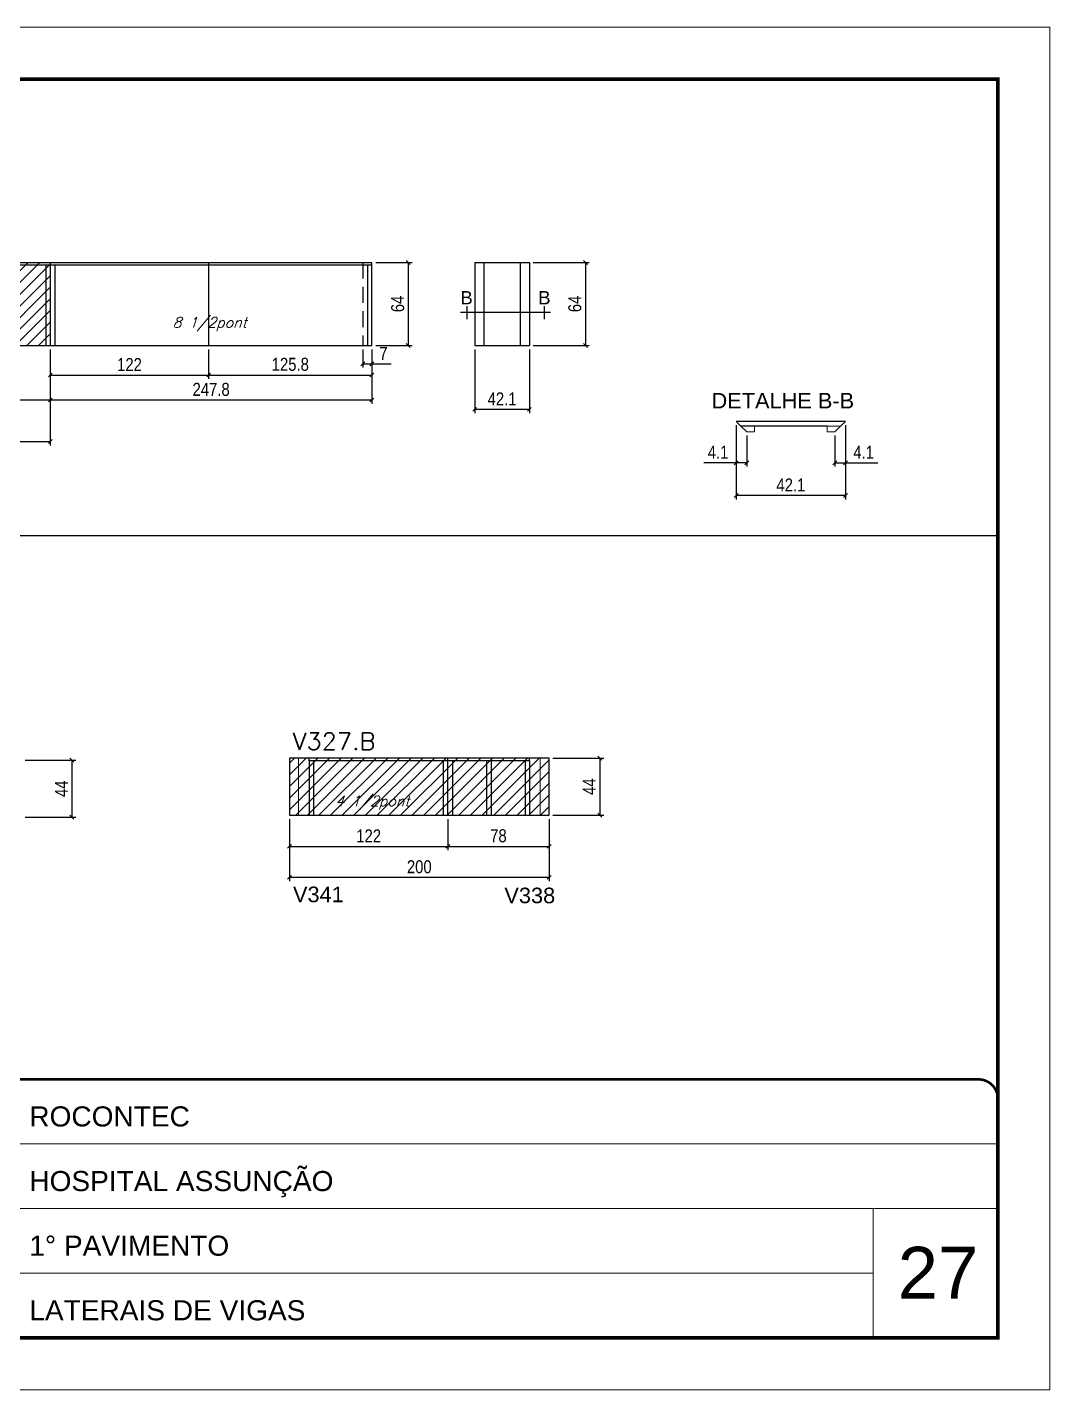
# Model space of a CAD drawing. Extents: x 137137 to 143418, y 10464 to 34486.
# Drawn here: x 141018 to 141806, y 26544 to 27594 of the extents above; entities that cross this region are included whole.
import ezdxf
from ezdxf.enums import TextEntityAlignment as Align

# ---------------------------------------------------------------- set-up
doc = ezdxf.new("R2010")
doc.units = 0
for name, pattern in [('CONTINUO', [0]), ('DASHED', [0.75, 0.5, -0.25]), ('HIDDEN', [0.375, 0.25, -0.125])]:
    doc.linetypes.add(name, pattern=pattern)
for name, color, linetype in [('5', 5, 'Continuous'), ('COTA', 241, 'Continuous'), ('detalhes', 4, 'Continuous'), ('Painéis', 200, 'Continuous'), ('SARR_2.2x7', 40, 'Continuous'), ('SARR_3.5x7', 81, 'Continuous'), ('texto', 7, 'Continuous')]:
    doc.layers.add(name, color=color, linetype=linetype)
for name, color, linetype, lineweight in [('CARIMBO', 255, 'Continuous', 9), ('Folhas', 255, 'Continuous', 9), ('Hachura', 251, 'Continuous', 9), ('Sarr 2.2x7', 40, 'Continuous', 9), ('SARRAFO DE PRESSAO', 251, 'DASHED', 9), ('Texto Seção', 7, 'Continuous', 15)]:
    doc.layers.add(name, color=color, linetype=linetype, lineweight=lineweight)
doc.styles.add('ARIAL', font='arial.ttf')
doc.styles.add('COTA TECNICA', font='techl___.ttf', dxfattribs={"height": 10})
doc.styles.add('REGUA-120', font='ROMANS.shx', dxfattribs={"height": 15})
doc.styles.add('Romans', font='romans.shx')
doc.styles.get("Standard").update_dxf_attribs({"font": 'arial.ttf'})
doc.dimstyles.new('PAINEL', dxfattribs={"dimtxt": 10, "dimasz": 3, "dimexe": 3, "dimexo": 3, "dimgap": 3, "dimtad": 1, "dimdec": 1, "dimzin": 12, "dimdsep": 46, "dimtxsty": 'COTA TECNICA', "dimblk1": 'OBLIQUE', "dimblk2": 'OBLIQUE', "dimsah": 1, "dimcen": 0.9, "dimclrd": 4, "dimclre": 4, "dimclrt": 240, "dimadec": 1, "dimazin": 3, "dimtfac": 1, "dimtdec": 1, "dimtmove": 0, "dimatfit": 3, "dimfxl": 1, "dimtolj": 1, "dimtzin": 12, "dimarcsym": 0})

# ---------------------------------------------------------------- blocks, each defined once
blk = doc.blocks.new('9999999999')
at = {"color": 30, "linetype": 'CONTINUO'}
for p, q in [((98564.6, 34379.6), (99584, 34379.6)), ((98564.6, 34329.8), (99488, 34329.8)), ((99584, 34329.8), (99488, 34329.8)), ((99488, 34329.8), (99488, 34230.2)), ((98564.6, 34280), (99488, 34280))]:
    blk.add_line(p, q, dxfattribs=at)
at = {"color": 30, "linetype": 'CONTINUO', "const_width": 2}
blk.add_lwpolyline([(99584, 34230.2), (99584, 34414.4, 0.414214), (99569, 34429.4), (98229, 34429.4, 0.414214), (98214, 34414.4), (98214, 34245.2, 0.414214), (98229, 34230.2), (99584, 34230.2)], format="xyb", dxfattribs=at)
at = {"layer": 'Folhas'}
blk.add_lwpolyline([(98139, 34190.2), (99624, 34190.2), (99624, 35240.2), (98139, 35240.2)], close=True, dxfattribs=at)
at = {"layer": 'Folhas', "color": 30, "const_width": 3}
blk.add_lwpolyline([(98214, 34230.2), (99584, 34230.2), (99584, 35200.2), (98214, 35200.2)], close=True, dxfattribs=at)
at = {"color": 7, "linetype": 'Continuous', "ltscale": 5, "style": 'ARIAL'}
for s, height, p in [('ROCONTEC', 15.48, (98837.7, 34393.1)), ('HOSPITAL ASSUNÇÃO', 15.483, (98837.7, 34343.3)), ('1° PAVIMENTO', 15.483, (98837.7, 34293.5)), ('LATERAIS DE VIGAS', 15.483, (98837.7, 34243.7))]:
    blk.add_text(s, height=height, dxfattribs=at).set_placement(p)
blk = doc.blocks.new('_Oblique')
at = {"color": 0, "linetype": 'ByBlock', "lineweight": -2}
blk.add_line((-0.5, -0.5), (0.5, 0.5), dxfattribs=at)
blk = doc.blocks.new('*D1150')
at = {"layer": 'COTA', "color": 4, "lineweight": -2, "ltscale": 25, "transparency": 16777216}
for p, q in [((141286.5, 27413.1), (141314.5, 27413.1)), ((141311.5, 27413.1), (141311.5, 27349.1)), ((141286.5, 27349.1), (141314.5, 27349.1))]:
    blk.add_line(p, q, dxfattribs=at)
at = {"layer": 'Defpoints', "color": 0, "ltscale": 25, "transparency": 16777216}
for p in [(141283.5, 27413.1), (141283.5, 27349.1), (141311.5, 27349.1)]:
    blk.add_point(p, dxfattribs=at)
at = {"layer": 'COTA', "color": 4, "lineweight": -2, "ltscale": 25, "transparency": 16777216, "xscale": 3, "yscale": 3, "zscale": 3}
for p, rotation in [((141311.5, 27413.1), 90), ((141311.5, 27349.1), 270)]:
    blk.add_blockref('_Oblique', p, dxfattribs=dict(at, rotation=rotation))
at = {"layer": 'COTA', "color": 240, "ltscale": 25, "transparency": 16777216, "insert": (141303.4, 27381.1), "char_height": 10, "attachment_point": 5, "rotation": 90, "style": 'COTA TECNICA'}
blk.add_mtext('\\A1;64', dxfattribs=at)
blk = doc.blocks.new('*D1148')
at = {"layer": 'COTA', "color": 4, "lineweight": -2, "ltscale": 25, "transparency": 16777216}
for p, q in [((141035.7, 27346.1), (141035.7, 27304.1)), ((141283.5, 27346.1), (141283.5, 27304.1)), ((141035.7, 27307.1), (141283.5, 27307.1))]:
    blk.add_line(p, q, dxfattribs=at)
at = {"layer": 'Defpoints', "color": 0, "ltscale": 25, "transparency": 16777216}
for p in [(141035.7, 27349.1), (141283.5, 27349.1), (141283.5, 27307.1)]:
    blk.add_point(p, dxfattribs=at)
at = {"layer": 'COTA', "color": 4, "lineweight": -2, "ltscale": 25, "transparency": 16777216, "xscale": 3, "yscale": 3, "zscale": 3, "rotation": 180}
blk.add_blockref('_Oblique', (141035.7, 27307.1), dxfattribs=at)
at = {"layer": 'COTA', "color": 4, "lineweight": -2, "ltscale": 25, "transparency": 16777216, "xscale": 3, "yscale": 3, "zscale": 3}
blk.add_blockref('_Oblique', (141283.5, 27307.1), dxfattribs=at)
at = {"layer": 'COTA', "color": 240, "ltscale": 25, "transparency": 16777216, "insert": (141159.6, 27315.2), "char_height": 10, "attachment_point": 5, "style": 'COTA TECNICA'}
blk.add_mtext('\\A1;247.8', dxfattribs=at)
blk = doc.blocks.new('*D1626')
at = {"layer": 'COTA', "color": 4, "linetype": 'ByBlock', "lineweight": -2, "transparency": 16777216}
for p, q in [((141016.2, 27029.5), (141055.3, 27029.5)), ((141052.3, 27029.5), (141052.3, 26985.5)), ((141016.2, 26985.5), (141055.3, 26985.5))]:
    blk.add_line(p, q, dxfattribs=at)
at = {"layer": 'Defpoints', "color": 0, "linetype": 'ByBlock', "transparency": 16777216}
for p in [(141013.2, 27029.5), (141013.2, 26985.5), (141052.3, 26985.5)]:
    blk.add_point(p, dxfattribs=at)
at = {"layer": 'COTA', "color": 4, "linetype": 'ByBlock', "lineweight": -2, "transparency": 16777216, "xscale": 3, "yscale": 3, "zscale": 3}
for p, rotation in [((141052.3, 27029.5), 90), ((141052.3, 26985.5), 270)]:
    blk.add_blockref('_Oblique', p, dxfattribs=dict(at, rotation=rotation))
at = {"layer": 'COTA', "color": 240, "linetype": 'ByBlock', "transparency": 16777216, "insert": (141044.2, 27007.5), "char_height": 10, "attachment_point": 5, "rotation": 90, "style": 'COTA TECNICA'}
blk.add_mtext('\\A1;44', dxfattribs=at)
blk = doc.blocks.new('*D1629')
at = {"layer": 'COTA', "color": 4, "linetype": 'ByBlock', "lineweight": -2, "transparency": 16777216}
for p, q in [((141220, 26984.1), (141220, 26936.2)), ((141420, 26984.1), (141420, 26936.2)), ((141420, 26939.2), (141220, 26939.2))]:
    blk.add_line(p, q, dxfattribs=at)
at = {"layer": 'Defpoints', "color": 0, "linetype": 'ByBlock', "transparency": 16777216}
for p in [(141220, 26987.1), (141420, 26987.1), (141220, 26939.2)]:
    blk.add_point(p, dxfattribs=at)
at = {"layer": 'COTA', "color": 4, "linetype": 'ByBlock', "lineweight": -2, "transparency": 16777216, "xscale": 3, "yscale": 3, "zscale": 3, "rotation": 180}
blk.add_blockref('_Oblique', (141220, 26939.2), dxfattribs=at)
at = {"layer": 'COTA', "color": 4, "linetype": 'ByBlock', "lineweight": -2, "transparency": 16777216, "xscale": 3, "yscale": 3, "zscale": 3}
blk.add_blockref('_Oblique', (141420, 26939.2), dxfattribs=at)
at = {"layer": 'COTA', "color": 240, "linetype": 'ByBlock', "transparency": 16777216, "insert": (141320, 26947.3), "char_height": 10, "attachment_point": 5, "style": 'COTA TECNICA'}
blk.add_mtext('\\A1;200', dxfattribs=at)
blk = doc.blocks.new('*D1630')
at = {"layer": 'COTA', "color": 4, "linetype": 'ByBlock', "lineweight": -2, "transparency": 16777216}
for p, q in [((141423, 27031.1), (141462.1, 27031.1)), ((141459.1, 27031.1), (141459.1, 26987.1)), ((141423, 26987.1), (141462.1, 26987.1))]:
    blk.add_line(p, q, dxfattribs=at)
at = {"layer": 'Defpoints', "color": 0, "linetype": 'ByBlock', "transparency": 16777216}
for p in [(141420, 27031.1), (141420, 26987.1), (141459.1, 26987.1)]:
    blk.add_point(p, dxfattribs=at)
at = {"layer": 'COTA', "color": 4, "linetype": 'ByBlock', "lineweight": -2, "transparency": 16777216, "xscale": 3, "yscale": 3, "zscale": 3}
for p, rotation in [((141459.1, 27031.1), 90), ((141459.1, 26987.1), 270)]:
    blk.add_blockref('_Oblique', p, dxfattribs=dict(at, rotation=rotation))
at = {"layer": 'COTA', "color": 240, "linetype": 'ByBlock', "transparency": 16777216, "insert": (141451, 27009.1), "char_height": 10, "attachment_point": 5, "rotation": 90, "style": 'COTA TECNICA'}
blk.add_mtext('\\A1;44', dxfattribs=at)
blk = doc.blocks.new('*D1631')
at = {"layer": 'COTA', "color": 4, "linetype": 'ByBlock', "lineweight": -2, "transparency": 16777216}
for p, q in [((141220, 26984.1), (141220, 26960.1)), ((141342, 26984.1), (141342, 26960.1)), ((141220, 26963.1), (141342, 26963.1))]:
    blk.add_line(p, q, dxfattribs=at)
at = {"layer": 'Defpoints', "color": 0, "linetype": 'ByBlock', "transparency": 16777216}
for p in [(141220, 26987.1), (141342, 26987.1), (141342, 26963.1)]:
    blk.add_point(p, dxfattribs=at)
at = {"layer": 'COTA', "color": 4, "linetype": 'ByBlock', "lineweight": -2, "transparency": 16777216, "xscale": 3, "yscale": 3, "zscale": 3, "rotation": 180}
blk.add_blockref('_Oblique', (141220, 26963.1), dxfattribs=at)
at = {"layer": 'COTA', "color": 4, "linetype": 'ByBlock', "lineweight": -2, "transparency": 16777216, "xscale": 3, "yscale": 3, "zscale": 3}
blk.add_blockref('_Oblique', (141342, 26963.1), dxfattribs=at)
at = {"layer": 'COTA', "color": 240, "linetype": 'ByBlock', "transparency": 16777216, "insert": (141281, 26971.1), "char_height": 10, "attachment_point": 5, "style": 'COTA TECNICA'}
blk.add_mtext('\\A1;122', dxfattribs=at)
blk = doc.blocks.new('*D1632')
at = {"layer": 'COTA', "color": 4, "linetype": 'ByBlock', "lineweight": -2, "transparency": 16777216}
for p, q in [((141342, 26984.1), (141342, 26960.1)), ((141420, 26984.1), (141420, 26960.1)), ((141342, 26963.1), (141420, 26963.1))]:
    blk.add_line(p, q, dxfattribs=at)
at = {"layer": 'Defpoints', "color": 0, "linetype": 'ByBlock', "transparency": 16777216}
for p in [(141342, 26987.1), (141420, 26987.1), (141420, 26963.1)]:
    blk.add_point(p, dxfattribs=at)
at = {"layer": 'COTA', "color": 4, "linetype": 'ByBlock', "lineweight": -2, "transparency": 16777216, "xscale": 3, "yscale": 3, "zscale": 3, "rotation": 180}
blk.add_blockref('_Oblique', (141342, 26963.1), dxfattribs=at)
at = {"layer": 'COTA', "color": 4, "linetype": 'ByBlock', "lineweight": -2, "transparency": 16777216, "xscale": 3, "yscale": 3, "zscale": 3}
blk.add_blockref('_Oblique', (141420, 26963.1), dxfattribs=at)
at = {"layer": 'COTA', "color": 240, "linetype": 'ByBlock', "transparency": 16777216, "insert": (141381, 26971.2), "char_height": 10, "attachment_point": 5, "style": 'COTA TECNICA'}
blk.add_mtext('\\A1;78', dxfattribs=at)
blk = doc.blocks.new('*D2312')
at = {"layer": 'COTA', "color": 4, "lineweight": -2, "ltscale": 25, "transparency": 16777216}
for p, q in [((140791.7, 27346.1), (140791.7, 27304.1)), ((141035.7, 27346.1), (141035.7, 27304.1)), ((140791.7, 27307.1), (141035.7, 27307.1))]:
    blk.add_line(p, q, dxfattribs=at)
at = {"layer": 'Defpoints', "color": 0, "ltscale": 25, "transparency": 16777216}
for p in [(140791.7, 27349.1), (141035.7, 27349.1), (141035.7, 27307.1)]:
    blk.add_point(p, dxfattribs=at)
at = {"layer": 'COTA', "color": 4, "lineweight": -2, "ltscale": 25, "transparency": 16777216, "xscale": 3, "yscale": 3, "zscale": 3, "rotation": 180}
blk.add_blockref('_Oblique', (140791.7, 27307.1), dxfattribs=at)
at = {"layer": 'COTA', "color": 4, "lineweight": -2, "ltscale": 25, "transparency": 16777216, "xscale": 3, "yscale": 3, "zscale": 3}
blk.add_blockref('_Oblique', (141035.7, 27307.1), dxfattribs=at)
at = {"layer": 'COTA', "color": 240, "ltscale": 25, "transparency": 16777216, "insert": (140913.7, 27315.2), "char_height": 10, "attachment_point": 5, "style": 'COTA TECNICA'}
blk.add_mtext('\\A1;244', dxfattribs=at)
blk = doc.blocks.new('*D2313')
at = {"layer": 'COTA', "color": 4, "lineweight": -2, "ltscale": 25, "transparency": 16777216}
for p, q in [((140791.7, 27346.1), (140791.7, 27272.1)), ((141035.7, 27346.1), (141035.7, 27272.1)), ((140791.7, 27275.1), (141035.7, 27275.1))]:
    blk.add_line(p, q, dxfattribs=at)
at = {"layer": 'Defpoints', "color": 0, "ltscale": 25, "transparency": 16777216}
for p in [(140791.7, 27349.1), (141035.7, 27349.1), (141035.7, 27275.1)]:
    blk.add_point(p, dxfattribs=at)
at = {"layer": 'COTA', "color": 4, "lineweight": -2, "ltscale": 25, "transparency": 16777216, "xscale": 3, "yscale": 3, "zscale": 3, "rotation": 180}
blk.add_blockref('_Oblique', (140791.7, 27275.1), dxfattribs=at)
at = {"layer": 'COTA', "color": 4, "lineweight": -2, "ltscale": 25, "transparency": 16777216, "xscale": 3, "yscale": 3, "zscale": 3}
blk.add_blockref('_Oblique', (141035.7, 27275.1), dxfattribs=at)
at = {"layer": 'COTA', "color": 240, "ltscale": 25, "transparency": 16777216, "insert": (140913.7, 27283.1), "char_height": 10, "attachment_point": 5, "style": 'COTA TECNICA'}
blk.add_mtext('\\A1;21X', dxfattribs=at)
blk = doc.blocks.new('*D2334')
at = {"layer": 'COTA', "color": 4, "linetype": 'ByBlock', "lineweight": -2, "transparency": 16777216}
for p, q in [((141640.2, 27279.6), (141640.2, 27255.7)), ((141648.4, 27287.6), (141648.4, 27255.7)), ((141640.2, 27258.7), (141648.4, 27258.7)), ((141648.4, 27258.7), (141673.3, 27258.7))]:
    blk.add_line(p, q, dxfattribs=at)
at = {"layer": 'Defpoints', "color": 0, "linetype": 'ByBlock', "transparency": 16777216}
for p in [(141648.4, 27290.6), (141640.2, 27282.6), (141648.4, 27258.7)]:
    blk.add_point(p, dxfattribs=at)
at = {"layer": 'COTA', "color": 4, "linetype": 'ByBlock', "lineweight": -2, "transparency": 16777216, "xscale": 3, "yscale": 3, "zscale": 3, "rotation": 180}
blk.add_blockref('_Oblique', (141640.2, 27258.7), dxfattribs=at)
at = {"layer": 'COTA', "color": 4, "linetype": 'ByBlock', "lineweight": -2, "transparency": 16777216, "xscale": 3, "yscale": 3, "zscale": 3}
blk.add_blockref('_Oblique', (141648.4, 27258.7), dxfattribs=at)
at = {"layer": 'COTA', "color": 240, "linetype": 'ByBlock', "transparency": 16777216, "insert": (141662.4, 27266.8), "char_height": 10, "attachment_point": 5, "style": 'COTA TECNICA'}
blk.add_mtext('\\A1;4.1', dxfattribs=at)
blk = doc.blocks.new('*D2335')
at = {"layer": 'COTA', "color": 4, "linetype": 'ByBlock', "lineweight": -2, "transparency": 16777216}
for p, q in [((141564.2, 27287.6), (141564.2, 27255.7)), ((141572.4, 27279.6), (141572.4, 27255.7)), ((141564.2, 27258.7), (141539.2, 27258.7)), ((141572.4, 27258.7), (141564.2, 27258.7))]:
    blk.add_line(p, q, dxfattribs=at)
at = {"layer": 'Defpoints', "color": 0, "linetype": 'ByBlock', "transparency": 16777216}
for p in [(141564.2, 27290.6), (141572.4, 27282.6), (141564.2, 27258.7)]:
    blk.add_point(p, dxfattribs=at)
at = {"layer": 'COTA', "color": 4, "linetype": 'ByBlock', "lineweight": -2, "transparency": 16777216, "xscale": 3, "yscale": 3, "zscale": 3, "rotation": 180}
blk.add_blockref('_Oblique', (141564.2, 27258.7), dxfattribs=at)
at = {"layer": 'COTA', "color": 4, "linetype": 'ByBlock', "lineweight": -2, "transparency": 16777216, "xscale": 3, "yscale": 3, "zscale": 3}
blk.add_blockref('_Oblique', (141572.4, 27258.7), dxfattribs=at)
at = {"layer": 'COTA', "color": 240, "linetype": 'ByBlock', "transparency": 16777216, "insert": (141550.2, 27266.8), "char_height": 10, "attachment_point": 5, "style": 'COTA TECNICA'}
blk.add_mtext('\\A1;4.1', dxfattribs=at)
blk = doc.blocks.new('*D2336')
at = {"layer": 'COTA', "color": 4, "linetype": 'ByBlock', "lineweight": -2, "transparency": 16777216}
for p, q in [((141564.2, 27287.6), (141564.2, 27230.5)), ((141648.4, 27287.6), (141648.4, 27230.5)), ((141648.4, 27233.5), (141564.2, 27233.5))]:
    blk.add_line(p, q, dxfattribs=at)
at = {"layer": 'Defpoints', "color": 0, "linetype": 'ByBlock', "transparency": 16777216}
for p in [(141564.2, 27290.6), (141648.4, 27290.6), (141564.2, 27233.5)]:
    blk.add_point(p, dxfattribs=at)
at = {"layer": 'COTA', "color": 4, "linetype": 'ByBlock', "lineweight": -2, "transparency": 16777216, "xscale": 3, "yscale": 3, "zscale": 3, "rotation": 180}
blk.add_blockref('_Oblique', (141564.2, 27233.5), dxfattribs=at)
at = {"layer": 'COTA', "color": 4, "linetype": 'ByBlock', "lineweight": -2, "transparency": 16777216, "xscale": 3, "yscale": 3, "zscale": 3}
blk.add_blockref('_Oblique', (141648.4, 27233.5), dxfattribs=at)
at = {"layer": 'COTA', "color": 240, "linetype": 'ByBlock', "transparency": 16777216, "insert": (141606.3, 27241.6), "char_height": 10, "attachment_point": 5, "style": 'COTA TECNICA'}
blk.add_mtext('\\A1;42.1', dxfattribs=at)
blk = doc.blocks.new('*D2337')
at = {"layer": 'COTA', "color": 4, "lineweight": -2, "ltscale": 25, "transparency": 16777216}
for p, q in [((141362.7, 27346.1), (141362.7, 27296.9)), ((141404.8, 27346.1), (141404.8, 27296.9)), ((141362.7, 27299.9), (141404.8, 27299.9))]:
    blk.add_line(p, q, dxfattribs=at)
at = {"layer": 'Defpoints', "color": 0, "ltscale": 25, "transparency": 16777216}
for p in [(141362.7, 27349.1), (141404.8, 27349.1), (141404.8, 27299.9)]:
    blk.add_point(p, dxfattribs=at)
at = {"layer": 'COTA', "color": 4, "lineweight": -2, "ltscale": 25, "transparency": 16777216, "xscale": 3, "yscale": 3, "zscale": 3, "rotation": 180}
blk.add_blockref('_Oblique', (141362.7, 27299.9), dxfattribs=at)
at = {"layer": 'COTA', "color": 4, "lineweight": -2, "ltscale": 25, "transparency": 16777216, "xscale": 3, "yscale": 3, "zscale": 3}
blk.add_blockref('_Oblique', (141404.8, 27299.9), dxfattribs=at)
at = {"layer": 'COTA', "color": 240, "ltscale": 25, "transparency": 16777216, "insert": (141383.8, 27307.9), "char_height": 10, "attachment_point": 5, "style": 'COTA TECNICA'}
blk.add_mtext('\\A1;42.1', dxfattribs=at)
blk = doc.blocks.new('*D2338')
at = {"layer": 'COTA', "color": 4, "lineweight": -2, "ltscale": 25, "transparency": 16777216}
for p, q in [((141407.8, 27413.1), (141451, 27413.1)), ((141448, 27413.1), (141448, 27349.1)), ((141407.8, 27349.1), (141451, 27349.1))]:
    blk.add_line(p, q, dxfattribs=at)
at = {"layer": 'Defpoints', "color": 0, "ltscale": 25, "transparency": 16777216}
for p in [(141404.8, 27413.1), (141404.8, 27349.1), (141448, 27349.1)]:
    blk.add_point(p, dxfattribs=at)
at = {"layer": 'COTA', "color": 4, "lineweight": -2, "ltscale": 25, "transparency": 16777216, "xscale": 3, "yscale": 3, "zscale": 3}
for p, rotation in [((141448, 27413.1), 90), ((141448, 27349.1), 270)]:
    blk.add_blockref('_Oblique', p, dxfattribs=dict(at, rotation=rotation))
at = {"layer": 'COTA', "color": 240, "ltscale": 25, "transparency": 16777216, "insert": (141439.9, 27381.1), "char_height": 10, "attachment_point": 5, "rotation": 90, "style": 'COTA TECNICA'}
blk.add_mtext('\\A1;64', dxfattribs=at)
blk = doc.blocks.new('*D2339')
at = {"layer": 'COTA', "color": 4, "lineweight": -2, "ltscale": 25, "transparency": 16777216}
for p, q in [((141035.7, 27346.1), (141035.7, 27323.3)), ((141157.7, 27346.1), (141157.7, 27323.3)), ((141035.7, 27326.3), (141157.7, 27326.3))]:
    blk.add_line(p, q, dxfattribs=at)
at = {"layer": 'Defpoints', "color": 0, "ltscale": 25, "transparency": 16777216}
for p in [(141035.7, 27349.1), (141157.7, 27349.1), (141157.7, 27326.3)]:
    blk.add_point(p, dxfattribs=at)
at = {"layer": 'COTA', "color": 4, "lineweight": -2, "ltscale": 25, "transparency": 16777216, "xscale": 3, "yscale": 3, "zscale": 3, "rotation": 180}
blk.add_blockref('_Oblique', (141035.7, 27326.3), dxfattribs=at)
at = {"layer": 'COTA', "color": 4, "lineweight": -2, "ltscale": 25, "transparency": 16777216, "xscale": 3, "yscale": 3, "zscale": 3}
blk.add_blockref('_Oblique', (141157.7, 27326.3), dxfattribs=at)
at = {"layer": 'COTA', "color": 240, "ltscale": 25, "transparency": 16777216, "insert": (141096.7, 27334.4), "char_height": 10, "attachment_point": 5, "style": 'COTA TECNICA'}
blk.add_mtext('\\A1;122', dxfattribs=at)
blk = doc.blocks.new('*D2340')
at = {"layer": 'COTA', "color": 4, "lineweight": -2, "ltscale": 25, "transparency": 16777216}
for p, q in [((141157.7, 27346.1), (141157.7, 27323.3)), ((141283.5, 27346.1), (141283.5, 27323.3)), ((141157.7, 27326.3), (141283.5, 27326.3))]:
    blk.add_line(p, q, dxfattribs=at)
at = {"layer": 'Defpoints', "color": 0, "ltscale": 25, "transparency": 16777216}
for p in [(141157.7, 27349.1), (141283.5, 27349.1), (141283.5, 27326.3)]:
    blk.add_point(p, dxfattribs=at)
at = {"layer": 'COTA', "color": 4, "lineweight": -2, "ltscale": 25, "transparency": 16777216, "xscale": 3, "yscale": 3, "zscale": 3, "rotation": 180}
blk.add_blockref('_Oblique', (141157.7, 27326.3), dxfattribs=at)
at = {"layer": 'COTA', "color": 4, "lineweight": -2, "ltscale": 25, "transparency": 16777216, "xscale": 3, "yscale": 3, "zscale": 3}
blk.add_blockref('_Oblique', (141283.5, 27326.3), dxfattribs=at)
at = {"layer": 'COTA', "color": 240, "ltscale": 25, "transparency": 16777216, "insert": (141220.6, 27334.5), "char_height": 10, "attachment_point": 5, "style": 'COTA TECNICA'}
blk.add_mtext('\\A1;125.8', dxfattribs=at)
blk = doc.blocks.new('*D2341')
at = {"layer": 'COTA', "color": 4, "lineweight": -2, "ltscale": 25, "transparency": 16777216}
for p, q in [((141276.5, 27346.1), (141276.5, 27332)), ((141283.5, 27346.1), (141283.5, 27332)), ((141276.5, 27335), (141283.5, 27335)), ((141283.5, 27335), (141298.3, 27335))]:
    blk.add_line(p, q, dxfattribs=at)
at = {"layer": 'Defpoints', "color": 0, "ltscale": 25, "transparency": 16777216}
for p in [(141276.5, 27349.1), (141283.5, 27349.1), (141283.5, 27335)]:
    blk.add_point(p, dxfattribs=at)
at = {"layer": 'COTA', "color": 4, "lineweight": -2, "ltscale": 25, "transparency": 16777216, "xscale": 3, "yscale": 3, "zscale": 3, "rotation": 180}
blk.add_blockref('_Oblique', (141276.5, 27335), dxfattribs=at)
at = {"layer": 'COTA', "color": 4, "lineweight": -2, "ltscale": 25, "transparency": 16777216, "xscale": 3, "yscale": 3, "zscale": 3}
blk.add_blockref('_Oblique', (141283.5, 27335), dxfattribs=at)
at = {"layer": 'COTA', "color": 240, "ltscale": 25, "transparency": 16777216, "insert": (141292.4, 27343), "char_height": 10, "attachment_point": 5, "style": 'COTA TECNICA'}
blk.add_mtext('\\A1;7', dxfattribs=at)

msp = doc.modelspace()

# ---------------------------------------------------------------- hatches: boundary and pattern name
at = {"layer": 'Hachura', "ltscale": 25}
h = msp.add_hatch(dxfattribs=at)
h.set_pattern_fill('ANSI31', color=256, scale=2)
h.set_pattern_definition([(45, (-255, 0), (-4.49012806, 4.49012806), [])])
h.paths.add_polyline_path([(141035.74, 27413.09), (140791.74, 27413.09), (140791.74, 27349.09), (141035.74, 27349.09)])
at = {"layer": 'Hachura', "linetype": 'ByBlock'}
h = msp.add_hatch(dxfattribs=at)
h.set_pattern_fill('ANSI31', color=256, scale=2)
h.set_pattern_definition([(45, (40.1795, -3417.0487), (-4.49012806, 4.49012806), [])])
h.paths.add_polyline_path([(141420.03, 27031.09), (141220.03, 27031.09), (141220.03, 26987.09), (141420.03, 26987.09)])
h.paths.add_polyline_path([(141247.25, 26988.78), (141314.87, 26988.78), (141320.37, 27004.75), (141252.75, 27004.75)], flags=24)

# ---------------------------------------------------------------- linework, layer by layer
at = {"layer": 'COTA', "linetype": 'ByBlock'}
msp.add_line((140395.79, 27202.58), (141765.79, 27202.58), dxfattribs=at)
at = {"layer": 'detalhes'}
for p, q in [((141421.22, 27374.49), (141351.63, 27374.49)), ((141356.63, 27379.49), (141356.63, 27369.49)), ((141416.22, 27379.49), (141416.22, 27369.49))]:
    msp.add_line(p, q, dxfattribs=at)
at = {"layer": 'Painéis'}
for p, q in [((140547.74, 27413.09), (141283.54, 27413.09)), ((140547.74, 27349.09), (141283.54, 27349.09)), ((141564.18, 27290.61), (141567.87, 27287.01)), ((141648.38, 27290.61), (141564.18, 27290.61)), ((141648.38, 27290.61), (141644.29, 27286.61))]:
    msp.add_line(p, q, dxfattribs=at)
at = {"layer": 'Painéis', "ltscale": 25}
for p, q in [((141035.74, 27349.09), (141035.74, 27413.09)), ((141157.74, 27349.09), (141157.74, 27413.09)), ((141283.54, 27349.09), (141283.54, 27413.09)), ((141362.72, 27413.09), (141404.82, 27413.09)), ((141362.72, 27413.09), (141362.72, 27349.09)), ((141404.82, 27413.09), (141404.82, 27349.09)), ((141362.72, 27349.09), (141404.82, 27349.09))]:
    msp.add_line(p, q, dxfattribs=at)
at = {"layer": 'Painéis', "linetype": 'ByBlock'}
msp.add_line((141342.03, 26987.09), (141342.03, 27031.09), dxfattribs=at)
at = {"layer": 'Painéis'}
msp.add_lwpolyline([(141644.29, 27286.61), (141634.38, 27287.01), (141586.18, 27287.01), (141578.18, 27287.01), (141567.87, 27287.01)], dxfattribs=at)
at = {"layer": 'Painéis', "linetype": 'ByBlock'}
msp.add_lwpolyline([(141220.03, 26987.09), (141420.03, 26987.09), (141420.03, 27031.09), (141220.03, 27031.09)], close=True, dxfattribs=at)
at = {"layer": 'Sarr 2.2x7'}
for p, q in [((141567.87, 27287.01), (141572.38, 27282.61)), ((141572.38, 27282.61), (141578.18, 27282.61)), ((141578.18, 27282.61), (141578.18, 27287.01)), ((141634.38, 27282.61), (141634.38, 27287.01)), ((141640.19, 27282.61), (141634.38, 27282.61)), ((141644.29, 27286.61), (141640.19, 27282.61)), ((141227.03, 26987.09), (141227.03, 27031.09)), ((141413.03, 27031.09), (141413.03, 26987.09))]:
    msp.add_line(p, q, dxfattribs=at)
at = {"layer": 'SARR_2.2x7', "linetype": 'Continuous'}
for p, q in [((141283.54, 27410.89), (140791.74, 27410.89)), ((141369.72, 27413.09), (141369.72, 27349.09)), ((141397.82, 27413.09), (141397.82, 27349.09)), ((141235.03, 27028.89), (141235.03, 27031.09)), ((141342.03, 27028.89), (141235.03, 27028.89)), ((141405.03, 27028.89), (141342.03, 27028.89)), ((141405.03, 27028.89), (141405.03, 27031.09))]:
    msp.add_line(p, q, dxfattribs=at)
at = {"layer": 'SARR_2.2x7', "linetype": 'HIDDEN', "ltscale": 50}
msp.add_line((141276.54, 27413.09), (141276.54, 27349.09), dxfattribs=at)
at = {"layer": 'SARR_3.5x7'}
for p, q in [((141032.24, 27410.89), (141032.24, 27349.09)), ((141039.24, 27410.89), (141039.24, 27349.09)), ((141280.04, 27410.89), (141280.04, 27349.09)), ((141235.03, 27028.89), (141235.03, 26987.09)), ((141238.53, 27028.89), (141238.53, 26987.09)), ((141338.53, 27028.89), (141338.53, 26987.09)), ((141345.53, 27028.89), (141345.53, 26987.09)), ((141371.78, 27028.89), (141371.78, 26987.09)), ((141375.28, 27028.89), (141375.28, 26987.09)), ((141401.53, 27028.89), (141401.53, 26987.09)), ((141405.03, 27028.89), (141405.03, 26987.09))]:
    msp.add_line(p, q, dxfattribs=at)

# ---------------------------------------------------------------- block references
at = {"layer": 'SARRAFO DE PRESSAO', "color": 6, "linetype": 'ByBlock'}
msp.add_blockref('9999999999', (42181.81, -7645.88), dxfattribs=at)

# ---------------------------------------------------------------- texts
at = {"layer": '5', "color": 7, "linetype": 'Continuous'}
msp.add_text('DETALHE B-B', height=12, rotation=359.99996, dxfattribs=at).set_placement((141545.18, 27300.53))
at = {"layer": '5', "linetype": 'Continuous'}
for s, p in [('V341', (141222.69, 26920.07)), ('V338', (141385.57, 26919.26))]:
    msp.add_text(s, height=12, rotation=0.00004, dxfattribs=at).set_placement(p)
at = {"layer": 'CARIMBO', "style": 'ARIAL'}
msp.add_text('27', height=40, dxfattribs=at).set_placement((141688.65, 26614.47))
at = {"layer": 'detalhes', "color": 0, "linetype": 'Continuous', "style": 'ARIAL'}
for p in [(141356.43, 27385.9), (141416.41, 27385.9)]:
    msp.add_text('B', height=10.22, dxfattribs=at).set_placement(p, align=Align.MIDDLE_CENTER)
at = {"layer": 'texto', "color": 2, "char_height": 8, "attachment_point": 5, "style": 'Romans'}
for s, insert in [('{\\Q19;\\C256;8 1/2pont}', (141158.46, 27365.54)), ('{\\Q19;\\C256;4 1/2pont}', (141283.81, 26996.77))]:
    msp.add_mtext(s, dxfattribs=dict(at, insert=insert))
at = {"layer": 'Texto Seção', "style": 'REGUA-120', "width": 1.05}
msp.add_text('V327.B', height=13, dxfattribs=at).set_placement((141222.53, 27037.59))

# ---------------------------------------------------------------- dimensions: what is measured, and where the dimension line sits
at = {"layer": 'COTA', "ltscale": 25}
for base, p1, p2, picture, middle in [((141311.53, 27349.09), (141283.54, 27413.09), (141283.54, 27349.09), '*D1150', (141303.43, 27381.09)), ((141448.04, 27349.09), (141404.82, 27413.09), (141404.82, 27349.09), '*D2338', (141439.94, 27381.09))]:
    dim = msp.add_linear_dim(base=base, p1=p1, p2=p2, angle=90, dimstyle='PAINEL', dxfattribs=at)
    dim.commit()
    dim.dimension.update_dxf_attribs({"geometry": picture, "text_midpoint": middle})
for base, p1, p2, picture, middle in [((141035.74, 27307.12), (140791.74, 27349.09), (141035.74, 27349.09), '*D2312', (140913.74, 27315.19)), ((141283.54, 27307.12), (141035.74, 27349.09), (141283.54, 27349.09), '*D1148', (141159.64, 27315.21)), ((141157.74, 27326.34), (141035.74, 27349.09), (141157.74, 27349.09), '*D2339', (141096.74, 27334.39)), ((141283.54, 27334.97), (141276.54, 27349.09), (141283.54, 27349.09), '*D2341', (141292.41, 27343.04)), ((141404.82, 27299.86), (141362.72, 27349.09), (141404.82, 27349.09), '*D2337', (141383.77, 27307.93))]:
    dim = msp.add_linear_dim(base=base, p1=p1, p2=p2, dimstyle='PAINEL', dxfattribs=at)
    dim.commit()
    dim.dimension.update_dxf_attribs({"geometry": picture, "text_midpoint": middle})
dim = msp.add_linear_dim(base=(141035.74, 27275.05), p1=(140791.74, 27349.09), p2=(141035.74, 27349.09), text='21X', dimstyle='PAINEL', dxfattribs=at)
dim.commit()
dim.dimension.update_dxf_attribs({"geometry": '*D2313', "text_midpoint": (140913.74, 27283.11)})
dim = msp.add_linear_dim(base=(141283.54, 27326.34), p1=(141157.74, 27349.09), p2=(141283.54, 27349.09), dimstyle='PAINEL', override={"dimtmove": 1}, dxfattribs=at)
dim.commit()
dim.dimension.update_dxf_attribs({"geometry": '*D2340', "text_midpoint": (141220.64, 27334.47)})
at = {"layer": 'COTA', "linetype": 'ByBlock'}
for base, p1, p2, picture, middle in [((141564.18, 27258.71), (141572.38, 27282.61), (141564.18, 27290.61), '*D2335', (141550.22, 27266.78)), ((141648.38, 27258.71), (141640.19, 27282.61), (141648.38, 27290.61), '*D2334', (141662.35, 27266.78))]:
    dim = msp.add_linear_dim(base=base, p1=p1, p2=p2, dimstyle='PAINEL', override={"dimlfac": 0.5}, dxfattribs=at)
    dim.commit()
    dim.dimension.update_dxf_attribs({"geometry": picture, "text_midpoint": middle})
dim = msp.add_linear_dim(base=(141564.18, 27233.51), p1=(141648.38, 27290.61), p2=(141564.18, 27290.61), dimstyle='PAINEL', override={"dimlfac": 0.5}, dxfattribs=at)
dim.commit()
dim.dimension.update_dxf_attribs({"geometry": '*D2336', "text_midpoint": (141606.28, 27233.51), "dimtype": 160})
for base, p1, p2, picture, middle in [((141052.28, 26985.45), (141013.21, 27029.45), (141013.21, 26985.45), '*D1626', (141044.21, 27007.45)), ((141459.1, 26987.09), (141420.03, 27031.09), (141420.03, 26987.09), '*D1630', (141451.02, 27009.09))]:
    dim = msp.add_linear_dim(base=base, p1=p1, p2=p2, angle=90, dimstyle='PAINEL', dxfattribs=at)
    dim.commit()
    dim.dimension.update_dxf_attribs({"geometry": picture, "text_midpoint": middle})
dim = msp.add_linear_dim(base=(141220.03, 26939.19), p1=(141420.03, 26987.09), p2=(141220.03, 26987.09), dimstyle='PAINEL', dxfattribs=at)
dim.commit()
dim.dimension.update_dxf_attribs({"geometry": '*D1629', "text_midpoint": (141320.03, 26939.19), "dimtype": 160})
for base, p1, p2, picture, middle in [((141342.03, 26963.09), (141220.03, 26987.09), (141342.03, 26987.09), '*D1631', (141281.03, 26971.15)), ((141420.03, 26963.09), (141342.03, 26987.09), (141420.03, 26987.09), '*D1632', (141381.03, 26971.18))]:
    dim = msp.add_linear_dim(base=base, p1=p1, p2=p2, dimstyle='PAINEL', dxfattribs=at)
    dim.commit()
    dim.dimension.update_dxf_attribs({"geometry": picture, "text_midpoint": middle})

doc.saveas('drawing.dxf')
